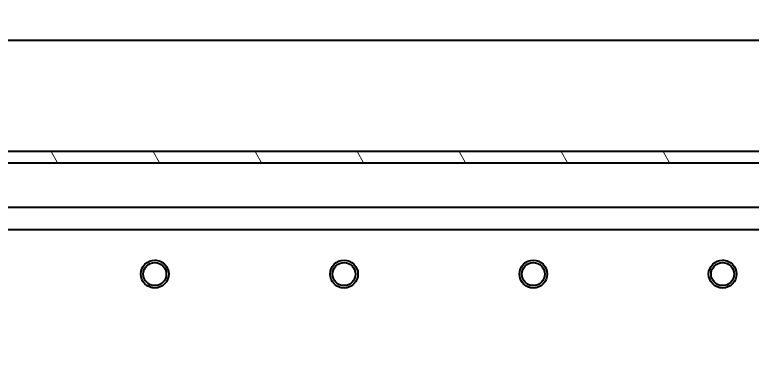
# Model space of a CAD drawing. Header units: millimetres. Extents: x 0 to 5945, y 0 to 4205.
# Drawn here: x 1790.6 to 1923.1, y 754.6 to 817.2 of the extents above; entities that cross this region are included whole.
import ezdxf

# ---------------------------------------------------------------- set-up
doc = ezdxf.new("R2010")
doc.units = ezdxf.units.MM
doc.header["$LTSCALE"] = 5
for name, color, linetype, lineweight in [('가시적인 것(ISO)', 3, 'Continuous', 40), ('가시적인 좁은 것(ISO)', 3, 'Continuous', 35), ('해치(ISO)', 7, 'Continuous', 18)]:
    doc.layers.add(name, color=color, linetype=linetype, lineweight=lineweight)

msp = doc.modelspace()

# ---------------------------------------------------------------- hatches: boundary and pattern name
at = {"layer": '해치(ISO)'}
h = msp.add_hatch(dxfattribs=at)
h.set_pattern_fill('ANSI31', color=256, scale=127, angle=75.00018, style=0)
h.set_pattern_definition([(120.0002, (0, 0), (-13.74813, -7.93754), [])])
h.paths.add_polyline_path([(1986.737, 792.623), (1526.737, 792.623), (1526.737, 192.623), (1986.737, 192.623), (1986.737, 248.123), (1986.737, 267.123), (1986.737, 718.123), (1986.737, 737.123)])
h.paths.add_polyline_path([(1528.737, 194.623), (1528.737, 790.623), (1984.737, 790.623), (1984.737, 737.123), (1984.737, 718.123), (1984.737, 267.123), (1984.737, 248.123), (1984.737, 194.623)], flags=0)
h.paths.add_polyline_path([(2019.737, 183.345), (2021.737, 183.345), (2021.737, 827.623), (1491.737, 827.623), (1491.737, 767.623), (1491.737, 707.623), (1491.737, 277.623), (1491.737, 217.623), (1491.737, 183.345), (1493.737, 183.345), (1493.737, 825.623), (2019.737, 825.623)])

# ---------------------------------------------------------------- linework, layer by layer
at = {"layer": '가시적인 것(ISO)'}
for p, q in [((1506.737, 812.623), (2006.737, 812.623)), ((1986.737, 792.623), (1526.737, 792.623)), ((1528.737, 790.623), (1984.737, 790.623)), ((1769.737, 782.623), (1963.737, 782.623)), ((1773.734, 778.623), (1959.74, 778.623))]:
    msp.add_line(p, q, dxfattribs=at)
for centre, radius in [((1815.737, 770.623), 2.5), ((1815.737, 770.623), 2.067), ((1849.737, 770.623), 2.5), ((1849.737, 770.623), 2.067), ((1883.737, 770.623), 2.5), ((1883.737, 770.623), 2.067), ((1917.738, 770.623), 2.5), ((1917.737, 770.623), 2.067)]:
    msp.add_circle(centre, radius, dxfattribs=at)
at = {"layer": '가시적인 좁은 것(ISO)'}
for centre, start, end in [((1815.737, 770.623), 350, 89.99686), ((1883.737, 770.623), 90.00059, 260), ((1917.737, 770.623), 350, 89.98683)]:
    msp.add_arc(centre, 2.5, start, end, dxfattribs=at)

doc.saveas('drawing.dxf')
